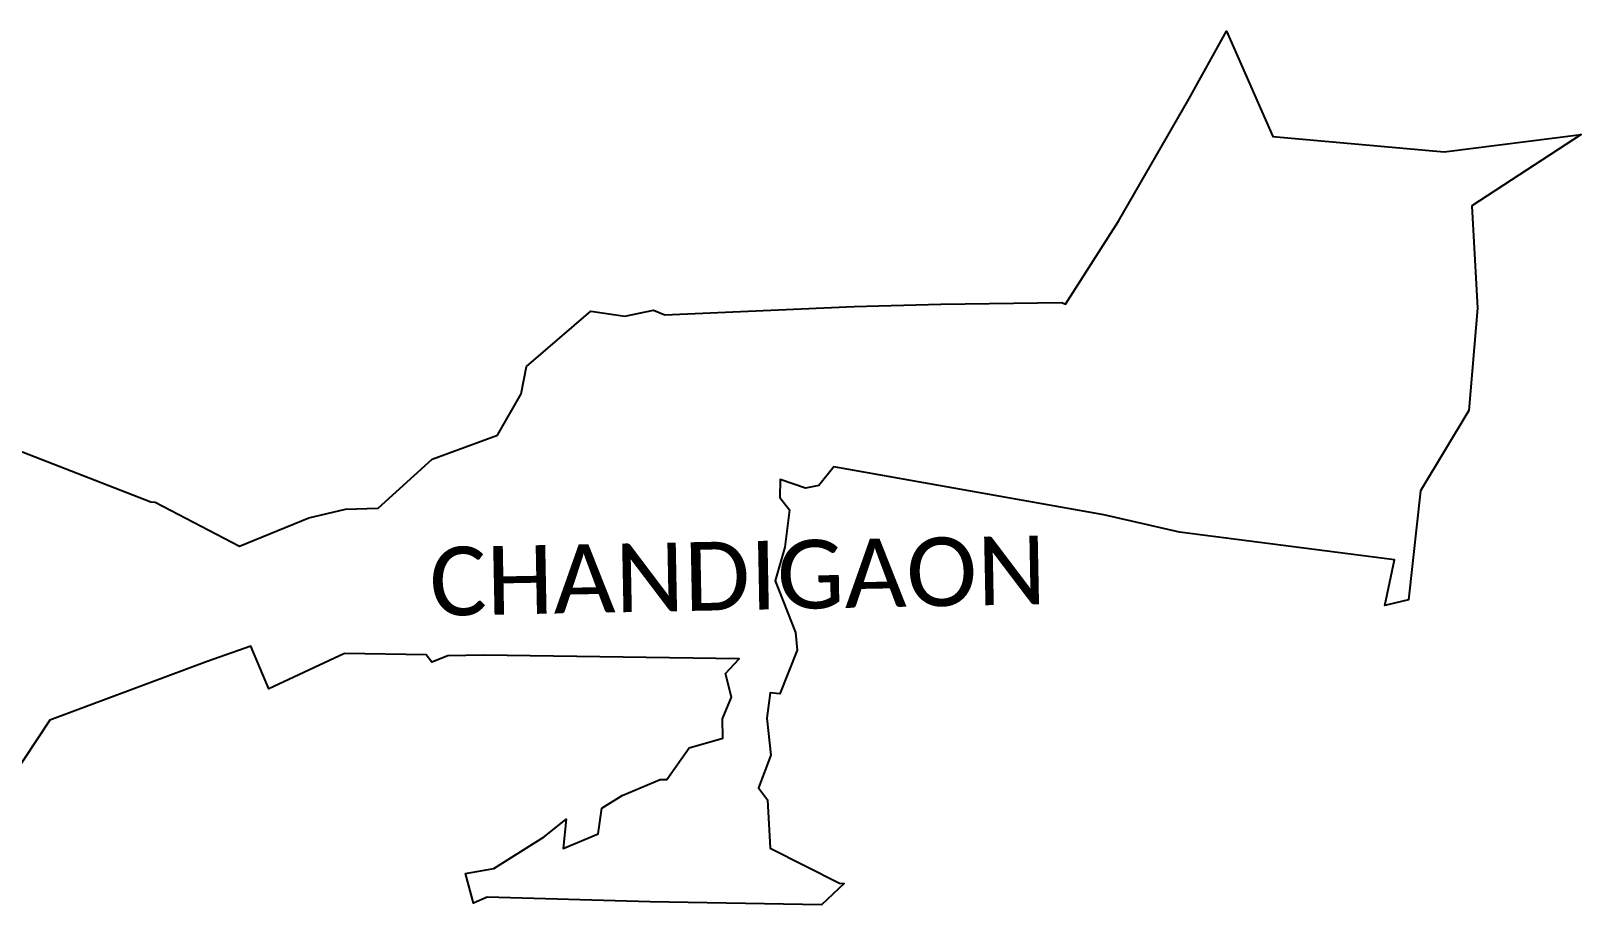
# Model space of a CAD drawing. Header units: metres. Extents: x 255193 to 263840, y 2204320 to 2207128.
# Drawn here: x 259516 to 263840, y 2204558 to 2206995 of the extents above; entities that cross this region are included whole.
import ezdxf

# ---------------------------------------------------------------- set-up
doc = ezdxf.new("R2010")
doc.units = ezdxf.units.M
doc.layers.add('village', color=3, linetype='Continuous')
doc.layers.add('VILLAGE NAME', color=250, linetype='Continuous')
doc.styles.get("Standard").update_dxf_attribs({"font": 'simplex.shx'})

msp = doc.modelspace()

# ---------------------------------------------------------------- linework, layer by layer
at = {"layer": 'village', "color": 3, "true_color": 0x00ff00}
msp.add_polyline3d([(259355.2, 2205874.4, 0), (259850.6, 2205682.5, 0), (259862.2, 2205681.1, 0), (260097.9, 2205558.2, 0), (260291.6, 2205638, 0), (260393.5, 2205661.5, 0), (260484.5, 2205664.9, 0), (260635.3, 2205800.8, 0), (260817.4, 2205868.2, 0), (260883.7, 2205983.1, 0), (260897.9, 2206059.6, 0), (261078.1, 2206214.2, 0), (261172.6, 2206200, 0), (261252.3, 2206216.4, 0), (261284.1, 2206203.9, 0), (261812.6, 2206226.8, 0), (262054.3, 2206233.1, 0), (262391.7, 2206238, 0), (262401.7, 2206233.3, 0), (262550.1, 2206465, 0), (262746.1, 2206804.8, 0), (262850.5, 2206995, 0), (262980.4, 2206701.2, 0), (263457.7, 2206657.8, 0), (263839.8, 2206706, 0), (263535.7, 2206507.2, 0), (263551.2, 2206222, 0), (263526.7, 2205936.6, 0), (263392.3, 2205712.5, 0), (263358.7, 2205409.1, 0), (263292.9, 2205393.5, 0), (263319.9, 2205520.7, 0), (262719.9, 2205597.5, 0), (262508.4, 2205646, 0), (261755.7, 2205779.4, 0), (261713.4, 2205727.8, 0), (261676.8, 2205720.5, 0), (261605.8, 2205744.3, 0), (261604.8, 2205694.6, 0), (261632.1, 2205660.2, 0), (261619.3, 2205555.8, 0), (261592.4, 2205462.1, 0), (261648.6, 2205317.7, 0), (261652.9, 2205268.8, 0), (261605.4, 2205146.8, 0), (261577.7, 2205149.2, 0), (261568.9, 2205079.1, 0), (261579.5, 2204975.8, 0), (261545.2, 2204884.8, 0), (261570.4, 2204851.7, 0), (261578.1, 2204716.7, 0), (261771.1, 2204618.9, 0), (261784.1, 2204617.6, 0), (261721.1, 2204558.1, 0), (261243.2, 2204567, 0), (260788.6, 2204580.3, 0), (260750.6, 2204563.4, 0), (260728.3, 2204645.6, 0), (260807.1, 2204659.7, 0), (260947.5, 2204747.7, 0), (261008.9, 2204797.6, 0), (261000.5, 2204715.8, 0), (261098.2, 2204756.3, 0), (261108.4, 2204828.2, 0), (261165.3, 2204863.8, 0), (261271, 2204908.1, 0), (261289.4, 2204907.6, 0), (261352.2, 2204996.3, 0), (261446.1, 2205022.8, 0), (261445.1, 2205076.9, 0), (261470.3, 2205137.8, 0), (261453.6, 2205203.4, 0), (261491.4, 2205244.2, 0), (260779.4, 2205254.5, 0), (260679.3, 2205253.1, 0), (260633.9, 2205235.2, 0), (260618.8, 2205255.5, 0), (260390.2, 2205259.5, 0), (260179.4, 2205160.9, 0), (260129.4, 2205279.5, 0), (260007.9, 2205236.8, 0), (259568.4, 2205073.1, 0), (259277.3, 2204634.4, 0)], dxfattribs=at)
msp.add_polyline3d([(259355.2, 2205874.4, 0), (259850.6, 2205682.5, 0), (259862.2, 2205681.1, 0), (260097.9, 2205558.2, 0), (260291.6, 2205638, 0), (260393.5, 2205661.5, 0), (260484.5, 2205664.9, 0), (260635.3, 2205800.8, 0), (260817.4, 2205868.2, 0), (260883.7, 2205983.1, 0), (260897.9, 2206059.6, 0), (261078.1, 2206214.2, 0), (261172.6, 2206200, 0), (261252.3, 2206216.4, 0), (261284.1, 2206203.9, 0), (261812.6, 2206226.8, 0), (262054.3, 2206233.1, 0), (262391.7, 2206238, 0), (262401.7, 2206233.3, 0), (262550.1, 2206465, 0), (262746.1, 2206804.8, 0), (262850.5, 2206995, 0), (262980.4, 2206701.2, 0), (263457.7, 2206657.8, 0), (263839.8, 2206706, 0), (263535.7, 2206507.2, 0), (263551.2, 2206222, 0), (263526.7, 2205936.6, 0), (263392.3, 2205712.5, 0), (263358.7, 2205409.1, 0), (263292.9, 2205393.5, 0), (263319.9, 2205520.7, 0), (262719.9, 2205597.5, 0), (262508.4, 2205646, 0), (261755.7, 2205779.4, 0), (261713.4, 2205727.8, 0), (261676.8, 2205720.5, 0), (261605.8, 2205744.3, 0), (261604.8, 2205694.6, 0), (261632.1, 2205660.2, 0), (261619.3, 2205555.8, 0), (261592.4, 2205462.1, 0), (261648.6, 2205317.7, 0), (261652.9, 2205268.8, 0), (261605.4, 2205146.8, 0), (261577.7, 2205149.2, 0), (261568.9, 2205079.1, 0), (261579.5, 2204975.8, 0), (261545.2, 2204884.8, 0), (261570.4, 2204851.7, 0), (261578.1, 2204716.7, 0), (261771.1, 2204618.9, 0), (261784.1, 2204617.6, 0), (261721.1, 2204558.1, 0), (261243.2, 2204567, 0), (260788.6, 2204580.3, 0), (260750.6, 2204563.4, 0), (260728.3, 2204645.6, 0), (260807.1, 2204659.7, 0), (260947.5, 2204747.7, 0), (261008.9, 2204797.6, 0), (261000.5, 2204715.8, 0), (261098.2, 2204756.3, 0), (261108.4, 2204828.2, 0), (261165.3, 2204863.8, 0), (261271, 2204908.1, 0), (261289.4, 2204907.6, 0), (261352.2, 2204996.3, 0), (261446.1, 2205022.8, 0), (261445.1, 2205076.9, 0), (261470.3, 2205137.8, 0), (261453.6, 2205203.4, 0), (261491.4, 2205244.2, 0), (260779.4, 2205254.5, 0), (260679.3, 2205253.1, 0), (260633.9, 2205235.2, 0), (260618.8, 2205255.5, 0), (260390.2, 2205259.5, 0), (260179.4, 2205160.9, 0), (260129.4, 2205279.5, 0), (260007.9, 2205236.8, 0), (259568.4, 2205073.1, 0), (259277.3, 2204634.4, 0)], dxfattribs=at)

# ---------------------------------------------------------------- texts
at = {"layer": 'VILLAGE NAME', "insert": (260626, 2205555.5), "char_height": 191.456, "attachment_point": 1, "rotation": 1.1028}
msp.add_mtext_dynamic_manual_height_columns('{\\fCalibri|b0|i0|c0|p34;CHANDIGAON}', width=1279.793, gutter_width=957.3, heights=[0], dxfattribs=at)

doc.saveas('drawing.dxf')
